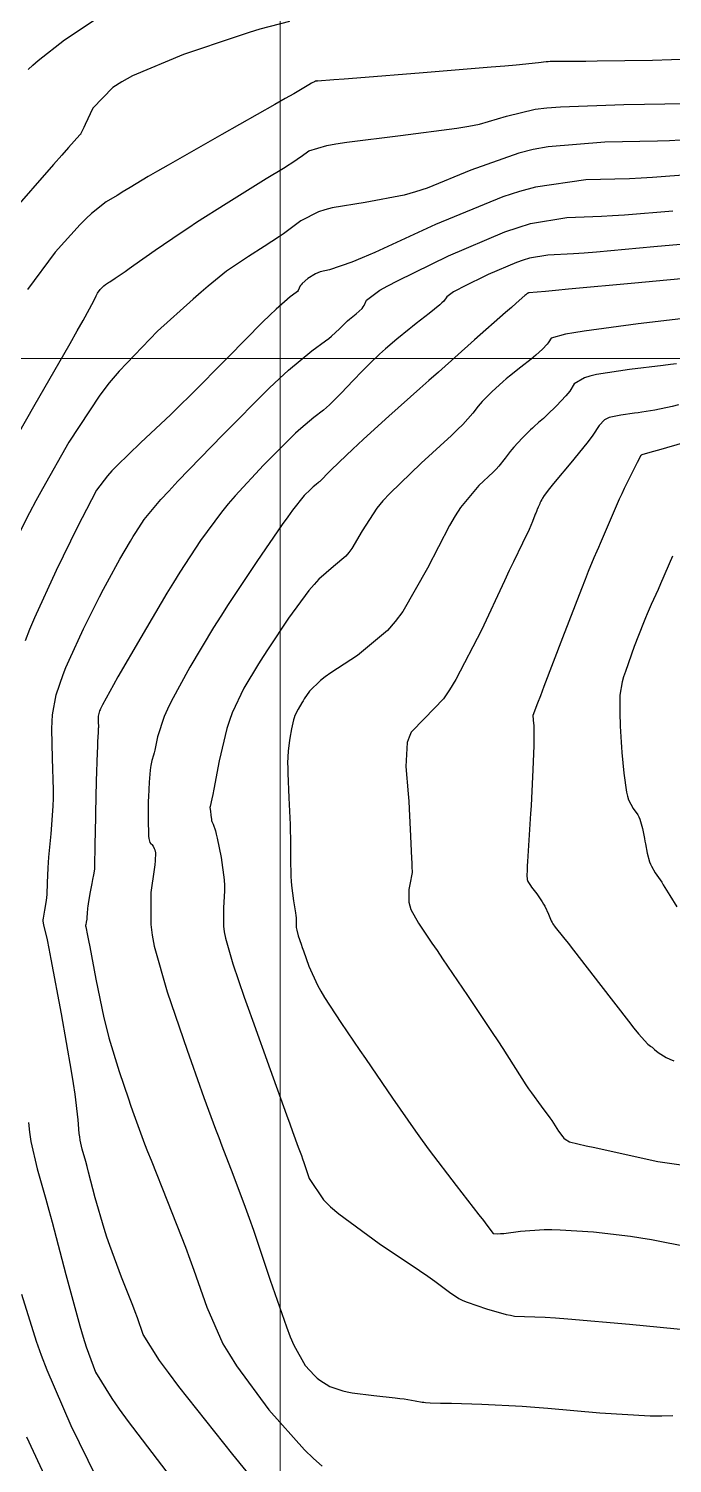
# Model space of a CAD drawing. Header units: metres. Extents: x 837117 to 838477, y 1189012 to 1191015.
# Drawn here: x 838052.8 to 838113.6, y 1189309.4 to 1189445.1 of the extents above; entities that cross this region are included whole.
import ezdxf

# ---------------------------------------------------------------- set-up
doc = ezdxf.new("R2010")
doc.units = ezdxf.units.M
doc.header["$LTSCALE"] = 0.3
doc.layers.add('COORD', color=7, linetype='Continuous', lineweight=20)
doc.layers.add('COTAS 10', color=1, linetype='Continuous')
doc.layers.add('COTAS INT', color=252, linetype='Continuous')

msp = doc.modelspace()

# ---------------------------------------------------------------- linework, layer by layer
at = {"layer": 'COORD'}
for p, q in [((838076.514, 1189013.872), (838076.514, 1191013.872)), ((837476.514, 1189413.872), (838476.514, 1189413.872))]:
    msp.add_line(p, q, dxfattribs=at)
at = {"layer": 'COTAS 10'}
for points, elevation in [([(838077.391, 1189445.757), (838074.615, 1189445.017), (838073.587, 1189444.7), (838072.447, 1189444.334), (838067.391, 1189442.609), (838062.557, 1189440.59), (838061.557, 1189440.04), (838060.702, 1189439.493), (838058.835, 1189437.55), (838058.1, 1189436.003), (838057.959, 1189435.706), (838057.845, 1189435.466), (838057.661, 1189435.076), (838057.644, 1189435.055), (838057.636, 1189435.048), (838057.627, 1189435.04), (838057.579, 1189435.01), (838056.53, 1189433.836), (838055.889, 1189433.107), (838055.096, 1189432.203), (838050.967, 1189427.484)], 1880), ([(838077.077, 1189304), (838072.048, 1189310.189), (838066.962, 1189316.605), (838065.958, 1189317.933), (838065.129, 1189319.067), (838063.592, 1189321.544), (838063.038, 1189323.109), (838062.829, 1189323.668), (838062.594, 1189324.281), (838061.544, 1189326.95), (838060.427, 1189329.941), (838060.15, 1189330.758), (838059.887, 1189331.57), (838059.056, 1189334.461), (838058.416, 1189336.905), (838058.275, 1189337.435), (838058.149, 1189337.901), (838057.822, 1189339.056), (838057.627, 1189339.933), (838057.584, 1189340.225), (838057.546, 1189340.538), (838057.448, 1189341.845), (838057.163, 1189344.26), (838057.008, 1189345.272), (838056.819, 1189346.433), (838055.861, 1189351.866), (838054.89, 1189357.056), (838054.694, 1189358.063), (838054.529, 1189358.885), (838054.196, 1189360.301), (838054.133, 1189360.633), (838054.139, 1189360.771), (838054.154, 1189360.929), (838054.293, 1189361.667), (838054.456, 1189362.595), (838054.487, 1189362.872), (838054.512, 1189363.159), (838054.551, 1189364.268), (838054.604, 1189365.691), (838054.637, 1189366.175), (838054.679, 1189366.698), (838054.897, 1189368.911), (838055.08, 1189371.505), (838055.099, 1189372.267), (838055.104, 1189373.049), (838055.012, 1189376.031), (838054.952, 1189378.845), (838054.979, 1189379.519), (838055.024, 1189380.149), (838055.344, 1189382.046), (838056.013, 1189383.981), (838056.278, 1189384.634), (838056.579, 1189385.338), (838057.954, 1189388.306), (838059.453, 1189391.324), (838059.831, 1189392.059), (838060.193, 1189392.752), (838061.369, 1189394.891), (838062.374, 1189396.594), (838062.629, 1189397.011), (838062.873, 1189397.405), (838063.669, 1189398.631), (838065.252, 1189400.514), (838065.992, 1189401.322), (838066.863, 1189402.254), (838071.099, 1189406.656), (838075.484, 1189411.046), (838076.449, 1189411.971), (838077.306, 1189412.769), (838079.503, 1189414.603), (838080.815, 1189415.536), (838081.115, 1189415.767), (838081.387, 1189415.985), (838082.14, 1189416.673), (838082.729, 1189417.261), (838082.898, 1189417.417), (838083.069, 1189417.571), (838083.709, 1189418.098), (838084.259, 1189418.602), (838084.374, 1189418.741), (838084.473, 1189418.879), (838084.694, 1189419.373), (838085.948, 1189420.317), (838086.699, 1189420.738), (838087.624, 1189421.228), (838092.42, 1189423.578), (838097.75, 1189425.839), (838099.011, 1189426.273), (838100.179, 1189426.625), (838103.623, 1189427.202), (838106.883, 1189427.321), (838107.935, 1189427.384), (838109.052, 1189427.46), (838113.623, 1189427.843)], 1890), ([(838114.173, 1189409.484), (838113.565, 1189409.33), (838111.924, 1189408.974), (838110.695, 1189408.784), (838110.348, 1189408.735), (838109.998, 1189408.686), (838108.71, 1189408.52), (838107.6, 1189408.272), (838107.364, 1189408.171), (838107.157, 1189408.057), (838106.665, 1189407.53), (838106.076, 1189406.614), (838105.809, 1189406.256), (838105.496, 1189405.851), (838103.992, 1189404.011), (838102.511, 1189402.235), (838102.214, 1189401.872), (838101.965, 1189401.564), (838101.475, 1189400.915), (838101.323, 1189400.656), (838101.287, 1189400.594), (838101.254, 1189400.536), (838101.159, 1189400.361), (838101.073, 1189400.186), (838101.047, 1189400.127), (838101.018, 1189400.065), (838100.906, 1189399.805), (838100.806, 1189399.569), (838100.785, 1189399.522), (838100.768, 1189399.482), (838100.733, 1189399.405), (838100.667, 1189399.241), (838100.63, 1189399.147), (838100.586, 1189399.032), (838100.358, 1189398.442), (838100.045, 1189397.687), (838099.948, 1189397.469), (838099.845, 1189397.246), (838099.433, 1189396.41), (838098.565, 1189394.622), (838098.175, 1189393.8), (838097.72, 1189392.836), (838095.535, 1189388.174), (838093.123, 1189383.49), (838092.525, 1189382.513), (838091.957, 1189381.674), (838090.158, 1189379.797), (838088.915, 1189378.511), (838088.698, 1189378.045), (838088.536, 1189377.53), (838088.41, 1189375.272), (838088.619, 1189372.695), (838088.668, 1189371.979), (838088.714, 1189371.263), (838088.849, 1189368.667), (838088.937, 1189366.556), (838088.954, 1189366.146), (838088.967, 1189365.81), (838088.985, 1189365.226), (838088.936, 1189364.926), (838088.906, 1189364.769), (838088.87, 1189364.581), (838088.683, 1189363.637), (838088.681, 1189362.445), (838088.761, 1189362.101), (838088.877, 1189361.751), (838089.586, 1189360.434), (838090.868, 1189358.562), (838091.344, 1189357.862), (838091.873, 1189357.082), (838094.223, 1189353.608), (838096.569, 1189350.106), (838097.095, 1189349.308), (838097.568, 1189348.584), (838099.749, 1189345.148), (838100.003, 1189344.769), (838100.258, 1189344.399), (838101.182, 1189343.137), (838101.999, 1189342.044), (838102.187, 1189341.78), (838102.358, 1189341.533), (838102.839, 1189340.781), (838103.225, 1189340.234), (838103.337, 1189340.117), (838103.451, 1189340.015), (838103.878, 1189339.77), (838105.425, 1189339.395), (838106.245, 1189339.211), (838107.234, 1189338.992), (838112.22, 1189337.91), (838117.752, 1189337.102)], 1900)]:
    msp.add_lwpolyline(points, dxfattribs=dict(at, elevation=elevation))
at = {"layer": 'COTAS INT'}
for points, elevation in [([(838052.725, 1189441.212), (838053.151, 1189441.606), (838053.658, 1189442.047), (838056.152, 1189444.019), (838059.317, 1189446.108)], 1878), ([(838117.091, 1189442.257), (838111.722, 1189442.07), (838106.475, 1189441.985), (838105.415, 1189441.971), (838104.526, 1189441.961), (838102.733, 1189441.959), (838102.043, 1189441.954), (838101.849, 1189441.943), (838101.653, 1189441.927), (838100.932, 1189441.834), (838098.819, 1189441.616), (838097.745, 1189441.521), (838096.459, 1189441.411), (838090.049, 1189440.889), (838083.774, 1189440.392), (838082.573, 1189440.298), (838081.605, 1189440.223), (838080.049, 1189440.11), (838080.01, 1189440.117), (838079.999, 1189440.118), (838079.989, 1189440.118), (838079.949, 1189440.113), (838079.894, 1189440.098), (838079.874, 1189440.092), (838079.852, 1189440.085), (838079.753, 1189440.051), (838079.605, 1189439.981), (838079.552, 1189439.951), (838079.493, 1189439.916), (838079.239, 1189439.752), (838077.802, 1189438.914), (838076.999, 1189438.454), (838076.02, 1189437.895), (838071.019, 1189435.054), (838065.947, 1189432.166), (838064.923, 1189431.578), (838064.065, 1189431.083), (838062.336, 1189430.056), (838061.596, 1189429.587), (838061.36, 1189429.442), (838061.11, 1189429.291), (838060.096, 1189428.692), (838058.681, 1189427.573), (838058.18, 1189427.094), (838057.63, 1189426.542), (838055.248, 1189423.937), (838052.646, 1189420.394)], 1882), ([(838049.641, 1189403.043), (838053.234, 1189409.312), (838056.672, 1189415.283), (838057.348, 1189416.469), (838057.903, 1189417.452), (838058.907, 1189419.312), (838059.136, 1189419.805), (838059.203, 1189419.926), (838059.271, 1189420.039), (838059.529, 1189420.39), (838059.765, 1189420.648), (838059.82, 1189420.703), (838059.869, 1189420.75), (838060.009, 1189420.861), (838060.218, 1189420.991), (838060.31, 1189421.051), (838060.418, 1189421.12), (838060.934, 1189421.457), (838061.886, 1189422.107), (838062.268, 1189422.375), (838062.703, 1189422.68), (838064.704, 1189424.099), (838067.158, 1189425.794), (838067.878, 1189426.273), (838068.617, 1189426.757), (838071.432, 1189428.54), (838075.215, 1189430.878), (838076.835, 1189431.879), (838077.996, 1189432.618), (838078.268, 1189432.801), (838078.519, 1189432.973), (838079.248, 1189433.514), (838080.933, 1189434.026), (838081.788, 1189434.181), (838082.81, 1189434.341), (838087.903, 1189434.964), (838093.202, 1189435.646), (838094.354, 1189435.843), (838095.37, 1189436.043), (838097.903, 1189436.796), (838100.604, 1189437.436), (838101.727, 1189437.566), (838103.012, 1189437.675), (838109.004, 1189437.897), (838114.828, 1189437.982)], 1884), ([(838114.348, 1189434.504), (838113.316, 1189434.464), (838112.18, 1189434.428), (838107.211, 1189434.332), (838101.833, 1189433.881), (838100.439, 1189433.621), (838099.087, 1189433.303), (838094.547, 1189431.668), (838090.415, 1189429.973), (838089.32, 1189429.617), (838088.247, 1189429.31), (838084.547, 1189428.61), (838081.45, 1189428.116), (838080.757, 1189427.939), (838080.135, 1189427.745), (838078.48, 1189426.895), (838077.223, 1189425.935), (838076.851, 1189425.67), (838076.469, 1189425.406), (838075.005, 1189424.457), (838073.531, 1189423.523), (838073.143, 1189423.269), (838072.764, 1189423.016), (838071.466, 1189422.119), (838069.711, 1189420.711), (838069.043, 1189420.136), (838068.296, 1189419.481), (838064.941, 1189416.449), (838061.3, 1189412.677), (838060.373, 1189411.555), (838059.481, 1189410.401), (838056.553, 1189405.955), (838054.053, 1189401.528), (838053.432, 1189400.386), (838052.841, 1189399.28), (838050.964, 1189395.589)], 1886), ([(838115.417, 1189431.263), (838111.7, 1189430.982), (838110.626, 1189430.924), (838109.532, 1189430.875), (838105.417, 1189430.767), (838100.655, 1189430.087), (838099.152, 1189429.677), (838097.57, 1189429.171), (838091.191, 1189426.541), (838085.461, 1189423.903), (838084.287, 1189423.39), (838083.292, 1189422.973), (838081.191, 1189422.256), (838080.307, 1189422.068), (838080.08, 1189421.984), (838079.86, 1189421.887), (838079.129, 1189421.424), (838078.592, 1189420.95), (838078.494, 1189420.846), (838078.418, 1189420.754), (838078.329, 1189420.521), (838078.232, 1189420.301), (838078.152, 1189420.217), (838078.048, 1189420.122), (838077.479, 1189419.699), (838076.139, 1189418.528), (838075.55, 1189417.963), (838074.866, 1189417.293), (838071.606, 1189414.003), (838067.977, 1189410.341), (838067.061, 1189409.436), (838066.182, 1189408.578), (838063.327, 1189405.875), (838061.107, 1189403.734), (838060.628, 1189403.23), (838060.208, 1189402.765), (838059.184, 1189401.409), (838058.21, 1189399.574), (838057.822, 1189398.807), (838057.382, 1189397.927), (838055.367, 1189393.818), (838053.315, 1189389.338), (838052.852, 1189388.226), (838052.436, 1189387.17)], 1888), ([(838117.255, 1189424.906), (838111.83, 1189424.423), (838106.403, 1189423.938), (838105.244, 1189423.844), (838104.235, 1189423.768), (838101.83, 1189423.637), (838100.09, 1189423.345), (838099.501, 1189423.168), (838098.864, 1189422.948), (838096.173, 1189421.807), (838093.751, 1189420.62), (838093.284, 1189420.373), (838092.905, 1189420.16), (838092.271, 1189419.683), (838091.978, 1189419.293), (838091.814, 1189419.135), (838091.614, 1189418.955), (838090.59, 1189418.124), (838089.361, 1189417.161), (838089.03, 1189416.897), (838088.704, 1189416.635), (838087.562, 1189415.701), (838086.486, 1189414.779), (838086.201, 1189414.524), (838085.922, 1189414.27), (838084.961, 1189413.353), (838083.99, 1189412.375), (838083.704, 1189412.081), (838083.411, 1189411.777), (838082.291, 1189410.6), (838081.185, 1189409.489), (838080.902, 1189409.227), (838080.627, 1189408.986), (838079.718, 1189408.282), (838078.472, 1189407.241), (838077.986, 1189406.789), (838077.439, 1189406.264), (838074.952, 1189403.775), (838072.281, 1189400.883), (838071.618, 1189400.105), (838070.988, 1189399.337), (838068.987, 1189396.647), (838067.036, 1189393.645), (838066.438, 1189392.68), (838065.815, 1189391.658), (838063.353, 1189387.487), (838061.199, 1189383.743), (838060.77, 1189382.991), (838060.413, 1189382.361), (838059.725, 1189381.115), (838059.541, 1189380.716), (838059.501, 1189380.622), (838059.465, 1189380.534), (838059.375, 1189380.275), (838059.332, 1189380.02), (838059.326, 1189379.936), (838059.323, 1189379.845), (838059.331, 1189379.467), (838059.343, 1189379.067), (838059.342, 1189378.962), (838059.34, 1189378.86), (838059.315, 1189378.512), (838059.268, 1189377.599), (838059.251, 1189377.14), (838059.232, 1189376.592), (838059.152, 1189373.87), (838059.076, 1189370.885), (838059.06, 1189370.171), (838059.047, 1189369.506), (838059.018, 1189367.514), (838058.992, 1189366.114), (838058.98, 1189365.822), (838058.967, 1189365.572), (838058.9, 1189365.018), (838058.795, 1189364.575), (838058.758, 1189364.395), (838058.716, 1189364.19), (838058.534, 1189363.244), (838058.368, 1189362.28), (838058.336, 1189362.064), (838058.311, 1189361.87), (838058.271, 1189361.355), (838058.258, 1189361.003), (838058.25, 1189360.912), (838058.24, 1189360.824), (838058.189, 1189360.529), (838058.145, 1189360.295), (838058.14, 1189360.245), (838058.138, 1189360.201), (838058.158, 1189360.095), (838058.328, 1189359.296), (838058.421, 1189358.815), (838058.533, 1189358.221), (838059.105, 1189355.138), (838059.868, 1189351.479), (838060.101, 1189350.523), (838060.343, 1189349.591), (838061.298, 1189346.429), (838062.187, 1189343.816), (838062.388, 1189343.23), (838062.57, 1189342.703), (838063.064, 1189341.298), (838063.719, 1189339.579), (838064.003, 1189338.854), (838064.331, 1189338.022), (838065.884, 1189334.118), (838067.572, 1189329.783), (838067.984, 1189328.678), (838068.373, 1189327.614), (838069.579, 1189324.118), (838071.121, 1189320.666), (838071.721, 1189319.63), (838072.396, 1189318.558), (838075.461, 1189314.4), (838078.812, 1189310.634), (838079.667, 1189309.81), (838080.491, 1189309.081)], 1892), ([(838116.416, 1189421.591), (838110.036, 1189421.003), (838103.755, 1189420.417), (838102.554, 1189420.305), (838101.586, 1189420.214), (838100.036, 1189420.071), (838100.002, 1189420.066), (838099.978, 1189420.058), (838099.925, 1189420.035), (838099.877, 1189420.012), (838099.868, 1189420.007), (838099.861, 1189420.003), (838099.848, 1189419.994), (838099.843, 1189419.986), (838099.839, 1189419.983), (838099.836, 1189419.98), (838099.773, 1189419.929), (838099.754, 1189419.914), (838099.733, 1189419.896), (838099.634, 1189419.814), (838098.836, 1189419.112), (838098.375, 1189418.704), (838097.809, 1189418.204), (838094.899, 1189415.625), (838091.473, 1189412.581), (838090.582, 1189411.787), (838089.716, 1189411.015), (838086.796, 1189408.402), (838084.397, 1189406.232), (838083.859, 1189405.738), (838083.375, 1189405.291), (838082.086, 1189404.063), (838081.282, 1189403.263), (838081.105, 1189403.085), (838080.947, 1189402.926), (838080.542, 1189402.508), (838080.28, 1189402.245), (838080.213, 1189402.184), (838080.148, 1189402.126), (838079.933, 1189401.96), (838079.639, 1189401.714), (838079.523, 1189401.606), (838079.394, 1189401.482), (838078.805, 1189400.893), (838077.7, 1189399.512), (838077.244, 1189398.889), (838076.724, 1189398.161), (838074.304, 1189394.663), (838071.605, 1189390.586), (838070.909, 1189389.494), (838070.234, 1189388.418), (838067.982, 1189384.663), (838066.231, 1189381.431), (838065.873, 1189380.685), (838065.569, 1189380.003), (838064.93, 1189378.076), (838064.679, 1189376.816), (838064.621, 1189376.555), (838064.567, 1189376.331), (838064.412, 1189375.839), (838064.295, 1189375.374), (838064.265, 1189375.167), (838064.236, 1189374.927), (838064.142, 1189373.777), (838064.074, 1189372.385), (838064.062, 1189371.991), (838064.053, 1189371.594), (838064.044, 1189370.13), (838064.075, 1189368.912), (838064.091, 1189368.669), (838064.109, 1189368.468), (838064.203, 1189368.086), (838064.318, 1189367.96), (838064.351, 1189367.921), (838064.385, 1189367.88), (838064.508, 1189367.717), (838064.621, 1189367.517), (838064.647, 1189367.453), (838064.671, 1189367.385), (838064.74, 1189367.109), (838064.706, 1189366.351), (838064.666, 1189365.98), (838064.612, 1189365.538), (838064.302, 1189363.362), (838064.297, 1189360.316), (838064.434, 1189359.327), (838064.631, 1189358.275), (838065.844, 1189353.947), (838067.353, 1189349.53), (838067.737, 1189348.421), (838068.106, 1189347.361), (838069.316, 1189343.947), (838070.415, 1189340.954), (838070.714, 1189340.16), (838071.01, 1189339.381), (838072.062, 1189336.692), (838073.23, 1189333.583), (838073.599, 1189332.539), (838073.989, 1189331.415), (838075.566, 1189326.692), (838077.113, 1189322.264), (838077.484, 1189321.326), (838077.83, 1189320.512), (838078.874, 1189318.611), (838079.769, 1189317.645), (838080.022, 1189317.421), (838080.277, 1189317.216), (838081.215, 1189316.631), (838082.433, 1189316.214), (838082.865, 1189316.115), (838083.339, 1189316.024), (838085.389, 1189315.751), (838087.397, 1189315.539), (838087.844, 1189315.486), (838088.243, 1189315.435), (838089.289, 1189315.268), (838089.952, 1189315.145), (838090.11, 1189315.122), (838090.257, 1189315.104), (838090.694, 1189315.076), (838091.665, 1189315.056), (838092.149, 1189315.042), (838092.725, 1189315.025), (838095.58, 1189314.936), (838099.396, 1189314.744), (838100.578, 1189314.662), (838101.815, 1189314.569), (838106.733, 1189314.129), (838111.475, 1189313.833), (838112.6, 1189313.829), (838113.643, 1189313.86)], 1894), ([(838115.446, 1189417.748), (838110.348, 1189417.13), (838105.261, 1189416.459), (838104.278, 1189416.306), (838103.48, 1189416.166), (838102.134, 1189415.778), (838101.921, 1189415.44), (838101.837, 1189415.332), (838101.742, 1189415.218), (838101.309, 1189414.754), (838100.689, 1189414.186), (838100.477, 1189414.006), (838100.247, 1189413.817), (838099.267, 1189413.05), (838098.181, 1189412.186), (838097.884, 1189411.935), (838097.588, 1189411.678), (838096.53, 1189410.711), (838095.618, 1189409.792), (838095.414, 1189409.567), (838095.23, 1189409.354), (838094.743, 1189408.69), (838093.779, 1189407.614), (838093.295, 1189407.14), (838092.717, 1189406.591), (838089.848, 1189403.974), (838086.873, 1189401.098), (838086.229, 1189400.386), (838085.663, 1189399.709), (838084.266, 1189397.568), (838083.311, 1189395.891), (838083.023, 1189395.507), (838082.725, 1189395.158), (838081.565, 1189394.186), (838080.169, 1189392.983), (838079.722, 1189392.488), (838079.248, 1189391.923), (838077.321, 1189389.296), (838075.397, 1189386.405), (838074.926, 1189385.672), (838074.481, 1189384.97), (838073.096, 1189382.679), (838072.002, 1189380.347), (838071.74, 1189379.619), (838071.496, 1189378.856), (838070.764, 1189375.799), (838070.261, 1189373.134), (838070.16, 1189372.618), (838070.077, 1189372.197), (838069.918, 1189371.476), (838069.885, 1189371.39), (838069.881, 1189371.37), (838069.88, 1189371.351), (838069.894, 1189371.296), (838069.924, 1189371.17), (838069.931, 1189371.108), (838069.939, 1189371.033), (838069.967, 1189370.66), (838070.02, 1189370.253), (838070.044, 1189370.156), (838070.072, 1189370.066), (838070.206, 1189369.8), (838070.414, 1189369.182), (838070.49, 1189368.871), (838070.572, 1189368.499), (838070.934, 1189366.649), (838071.22, 1189364.553), (838071.255, 1189364.026), (838071.272, 1189363.521), (838071.172, 1189361.891), (838071.169, 1189360.178), (838071.246, 1189359.622), (838071.357, 1189359.03), (838072.039, 1189356.596), (838073.13, 1189353.441), (838073.498, 1189352.394), (838073.895, 1189351.272), (838075.569, 1189346.596), (838077.111, 1189342.329), (838077.425, 1189341.466), (838077.69, 1189340.74), (838078.239, 1189339.266), (838078.537, 1189338.459), (838078.643, 1189338.154), (838078.759, 1189337.812), (838079.266, 1189336.282), (838080.628, 1189334.27), (838081.284, 1189333.625), (838082.06, 1189332.941), (838085.869, 1189330.153), (838089.685, 1189327.597), (838090.465, 1189327.06), (838091.125, 1189326.596), (838092.513, 1189325.534), (838093.42, 1189324.938), (838093.777, 1189324.768), (838094.18, 1189324.595), (838096.019, 1189323.952), (838097.873, 1189323.442), (838098.286, 1189323.353), (838098.655, 1189323.286), (838099.625, 1189323.236), (838101.559, 1189323.183), (838102.537, 1189323.116), (838103.707, 1189323.025), (838109.527, 1189322.506), (838115.324, 1189321.944)], 1896), ([(838113.97, 1189413.376), (838113.393, 1189413.302), (838112.722, 1189413.217), (838109.529, 1189412.825), (838106.417, 1189412.337), (838105.799, 1189412.193), (838105.286, 1189412.044), (838104.312, 1189411.469), (838103.882, 1189410.786), (838103.712, 1189410.568), (838103.52, 1189410.338), (838102.645, 1189409.401), (838101.765, 1189408.536), (838101.57, 1189408.35), (838101.396, 1189408.188), (838100.945, 1189407.798), (838100.516, 1189407.427), (838100.357, 1189407.278), (838100.179, 1189407.108), (838099.393, 1189406.324), (838098.599, 1189405.475), (838098.418, 1189405.264), (838098.253, 1189405.062), (838097.797, 1189404.421), (838097.202, 1189403.676), (838096.949, 1189403.409), (838096.658, 1189403.117), (838095.291, 1189401.843), (838093.566, 1189399.769), (838093.049, 1189398.972), (838092.516, 1189398.078), (838090.448, 1189394.044), (838088.109, 1189389.936), (838087.404, 1189388.995), (838086.674, 1189388.14), (838083.833, 1189385.76), (838081.313, 1189384.137), (838080.785, 1189383.758), (838080.331, 1189383.41), (838079.306, 1189382.41), (838078.807, 1189381.66), (838078.684, 1189381.471), (838078.569, 1189381.288), (838078.21, 1189380.694), (838077.924, 1189380.079), (838077.855, 1189379.883), (838077.79, 1189379.676), (838077.592, 1189378.838), (838077.439, 1189377.962), (838077.402, 1189377.731), (838077.368, 1189377.506), (838077.267, 1189376.734), (838077.228, 1189375.607), (838077.234, 1189375.158), (838077.246, 1189374.65), (838077.35, 1189372.317), (838077.464, 1189369.78), (838077.484, 1189369.142), (838077.499, 1189368.533), (838077.508, 1189366.565), (838077.535, 1189364.866), (838077.562, 1189364.426), (838077.597, 1189363.998), (838077.79, 1189362.563), (838077.979, 1189361.413), (838078.011, 1189361.165), (838078.034, 1189360.948), (838078.042, 1189360.419), (838078.041, 1189360.039), (838078.058, 1189359.916), (838078.083, 1189359.785), (838078.234, 1189359.245), (838078.511, 1189358.448), (838078.615, 1189358.155), (838078.73, 1189357.83), (838079.245, 1189356.395), (838080.065, 1189354.577), (838080.373, 1189354.011), (838080.716, 1189353.418), (838082.248, 1189351.048), (838084.067, 1189348.403), (838084.592, 1189347.635), (838085.126, 1189346.852), (838087.128, 1189343.898), (838089.307, 1189340.772), (838089.951, 1189339.881), (838090.614, 1189338.979), (838093.155, 1189335.626), (838095.309, 1189332.848), (838095.727, 1189332.307), (838096.068, 1189331.866), (838096.656, 1189331.101), (838097.104, 1189331.06), (838097.357, 1189331.076), (838097.666, 1189331.104), (838099.247, 1189331.304), (838101.485, 1189331.463), (838102.209, 1189331.465), (838102.977, 1189331.449), (838106.128, 1189331.241), (838109.625, 1189330.823), (838110.611, 1189330.675), (838111.606, 1189330.512), (838115.263, 1189329.807)], 1898), ([(838116.934, 1189406.563), (838113.031, 1189405.418), (838112.282, 1189405.199), (838111.677, 1189405.022), (838110.693, 1189404.738), (838110.652, 1189404.723), (838110.642, 1189404.717), (838110.632, 1189404.71), (838110.603, 1189404.674), (838110.456, 1189404.396), (838110.372, 1189404.236), (838110.269, 1189404.04), (838109.744, 1189403.032), (838109.024, 1189401.56), (838108.799, 1189401.071), (838108.562, 1189400.547), (838107.616, 1189398.361), (838106.773, 1189396.375), (838106.602, 1189395.977), (838106.458, 1189395.646), (838106.164, 1189394.996), (838105.64, 1189393.703), (838105.351, 1189392.965), (838105, 1189392.063), (838103.213, 1189387.433), (838101.449, 1189382.838), (838101.112, 1189381.957), (838100.841, 1189381.247), (838100.411, 1189380.096), (838100.41, 1189380.048), (838100.41, 1189380.018), (838100.412, 1189379.957), (838100.425, 1189379.794), (838100.432, 1189379.714), (838100.44, 1189379.62), (838100.482, 1189379.156), (838100.502, 1189378.169), (838100.495, 1189377.745), (838100.484, 1189377.256), (838100.401, 1189374.944), (838100.273, 1189372.26), (838100.234, 1189371.536), (838100.194, 1189370.82), (838100.032, 1189368.302), (838099.896, 1189366.278), (838099.871, 1189365.874), (838099.852, 1189365.537), (838099.827, 1189364.883), (838099.85, 1189364.679), (838099.861, 1189364.626), (838099.874, 1189364.574), (838099.934, 1189364.398), (838100.106, 1189364.116), (838100.189, 1189363.997), (838100.287, 1189363.861), (838100.768, 1189363.222), (838101.291, 1189362.468), (838101.415, 1189362.26), (838101.53, 1189362.053), (838101.874, 1189361.304), (838102.146, 1189360.66), (838102.216, 1189360.518), (838102.284, 1189360.392), (838102.511, 1189360.068), (838103.302, 1189359.085), (838103.725, 1189358.544), (838104.237, 1189357.886), (838106.823, 1189354.536), (838109.427, 1189351.187), (838109.951, 1189350.529), (838110.389, 1189349.988), (838111.256, 1189349.007), (838111.508, 1189348.828), (838111.557, 1189348.792), (838111.599, 1189348.763), (838111.676, 1189348.705), (838111.775, 1189348.617), (838111.898, 1189348.509), (838112.243, 1189348.205), (838113.013, 1189347.748), (838113.349, 1189347.592), (838113.738, 1189347.423)], 1902), ([(838113.591, 1189395.174), (838112.468, 1189392.537), (838112.235, 1189391.998), (838112.035, 1189391.542), (838111.594, 1189390.587), (838111.213, 1189389.726), (838111.051, 1189389.329), (838110.864, 1189388.864), (838109.985, 1189386.61), (838109.144, 1189384.261), (838108.981, 1189383.736), (838108.848, 1189383.264), (838108.621, 1189382.011), (838108.609, 1189381.014), (838108.612, 1189380.705), (838108.618, 1189380.38), (838108.66, 1189379.087), (838108.747, 1189377.559), (838108.78, 1189377.087), (838108.818, 1189376.594), (838108.986, 1189374.637), (838109.24, 1189372.851), (838109.331, 1189372.465), (838109.431, 1189372.127), (838109.87, 1189371.299), (838110.309, 1189370.693), (838110.409, 1189370.494), (838110.5, 1189370.282), (838110.751, 1189369.405), (838110.939, 1189368.459), (838110.99, 1189368.202), (838111.04, 1189367.949), (838111.217, 1189367.055), (838111.436, 1189366.239), (838111.514, 1189366.035), (838111.598, 1189365.84), (838111.964, 1189365.215), (838112.427, 1189364.544), (838112.574, 1189364.32), (838112.728, 1189364.08), (838113.349, 1189363.076), (838113.998, 1189362.001)], 1904), ([(838052.734, 1189341.593), (838052.847, 1189340.666), (838052.974, 1189339.802), (838053.552, 1189337.204), (838054.377, 1189334.338), (838054.66, 1189333.306), (838054.966, 1189332.17), (838056.271, 1189327.204), (838057.588, 1189322.357), (838057.902, 1189321.296), (838058.195, 1189320.357), (838059.068, 1189317.98), (838060.611, 1189315.484), (838061.325, 1189314.47), (838062.164, 1189313.315), (838066.233, 1189307.98)], 1888), ([(838052.088, 1189325.352), (838053.461, 1189320.897), (838053.943, 1189319.57), (838054.469, 1189318.203), (838056.737, 1189312.929), (838059.143, 1189308.027)], 1886), ([(838055.097, 1189306.386), (838052.587, 1189311.818)], 1884)]:
    msp.add_lwpolyline(points, dxfattribs=dict(at, elevation=elevation))

doc.saveas('drawing.dxf')
